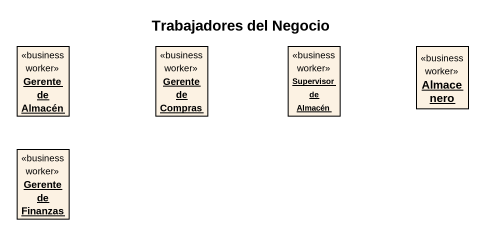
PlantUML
@startuml
title Trabajadores del Negocio
hide circle
hide empty members
object "Gerente de Almacén" as Gerente_de_Almacén <<business worker>>
object "Gerente de Compras" as Gerente_de_Compras <<business worker>>
object "Supervisor de Almacén" as Supervisor_de_Almacén <<business worker>>
object Almacenero <<business worker>>
object "Gerente de Finanzas" as Gerente_de_Finanzas <<business worker>>
@enduml
